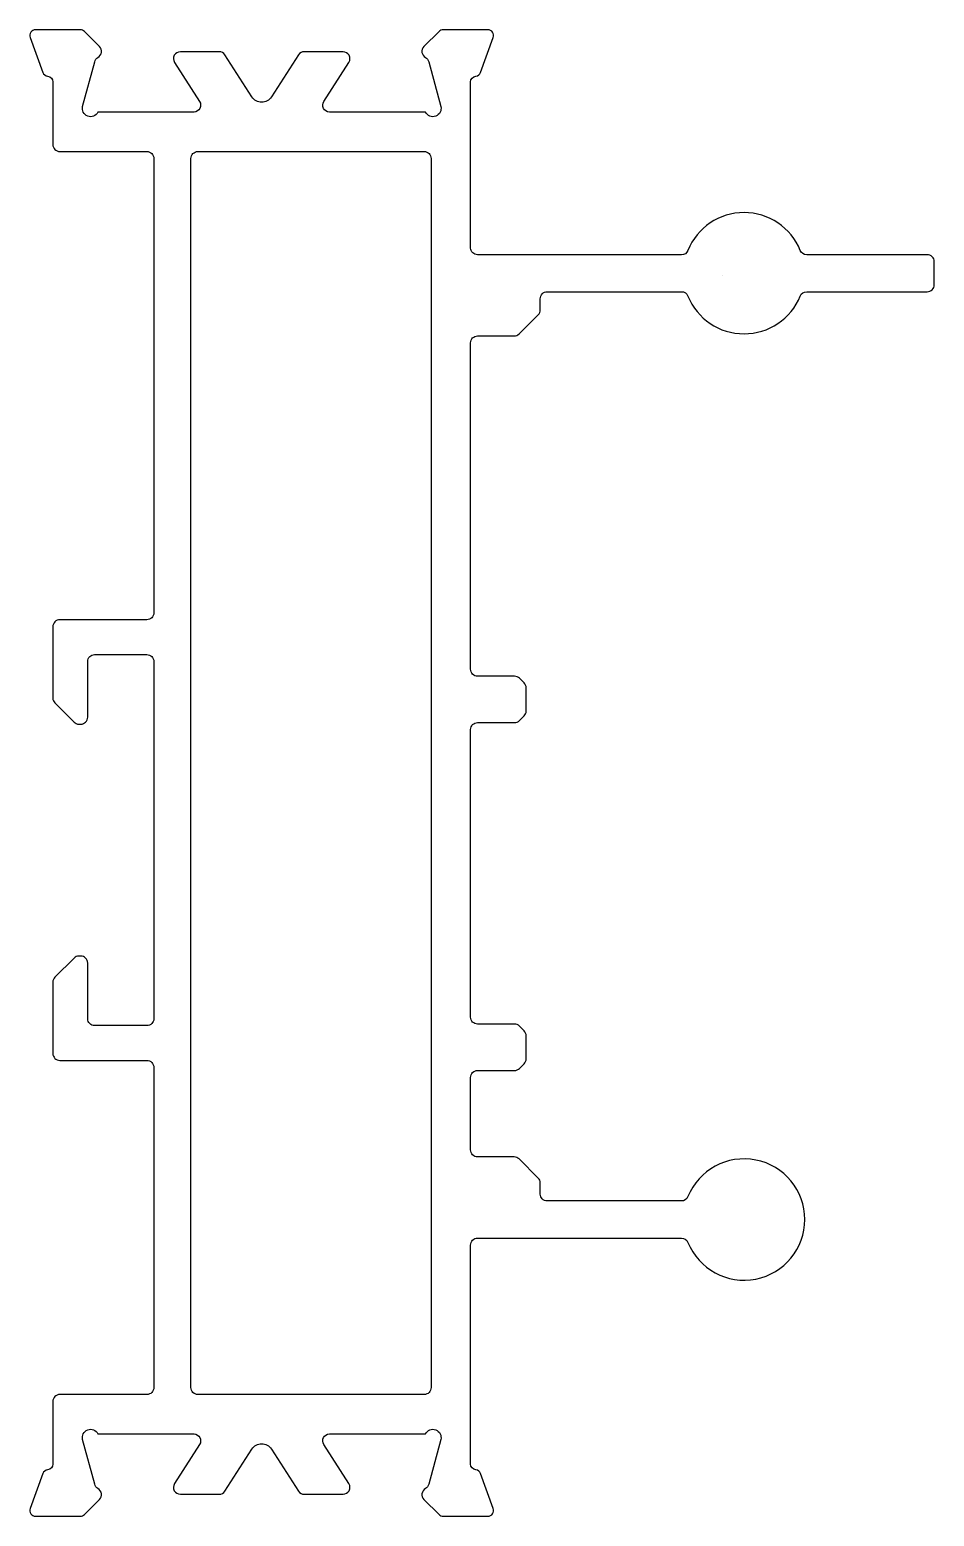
# Model space of a CAD drawing. Extents: x 345.6 to 384.6, y 664.7 to 728.8.
import ezdxf

# ---------------------------------------------------------------- set-up
doc = ezdxf.new("R2010")
doc.units = 0
doc.linetypes.add('AUSGEZOGEN', pattern=[0])
doc.layers.get('0').update_dxf_attribs({"linetype": 'CONTINUOUS'})

msp = doc.modelspace()

# ---------------------------------------------------------------- linework, layer by layer
for p, q in [((375.47, 718.152), (375.47, 718.152)), ((372.194, 717.462), (372.194, 717.462))]:
    msp.add_line(p, q)
msp.add_lwpolyline([(364.921, 676.658), (373.706, 676.658, -0.314426), (373.984, 676.471, 5.103386), (373.984, 678.445, -0.30738), (373.706, 678.258), (367.921, 678.258, -0.414214), (367.621, 678.558), (367.621, 679.034, 0.198912), (367.533, 679.246), (366.708, 680.07, 0.198912), (366.496, 680.158), (364.921, 680.158, -0.414214), (364.621, 680.458), (364.621, 683.584, -0.414214), (364.921, 683.884), (366.516, 683.884, 0.198912), (366.728, 683.972), (366.928, 684.172, 0.198912), (367.016, 684.384), (367.016, 685.384, 0.198912), (366.928, 685.596), (366.728, 685.796, 0.198912), (366.516, 685.884), (364.921, 685.884, -0.414214), (364.621, 686.184), (364.621, 698.584, -0.414214), (364.921, 698.884), (366.516, 698.884, 0.198912), (366.728, 698.972), (366.928, 699.172, 0.198912), (367.016, 699.384), (367.016, 700.384, 0.198912), (366.928, 700.596), (366.728, 700.796, 0.198912), (366.516, 700.884), (364.921, 700.884, -0.414214), (364.621, 701.184), (364.621, 715.258, -0.414214), (364.921, 715.558), (366.496, 715.558, 0.198912), (366.708, 715.646), (367.533, 716.47, 0.198912), (367.621, 716.682), (367.621, 717.162, -0.414214), (367.921, 717.462), (373.706, 717.462, -0.334886), (373.984, 717.275, 0.672313), (378.827, 717.275, -0.308534), (379.104, 717.462), (384.301, 717.462, 0.414214), (384.601, 717.762), (384.601, 718.76, 0.414214), (384.301, 719.06), (379.105, 719.06, -0.295076), (378.827, 719.247, 0.67292), (373.983, 719.247, -0.379158), (373.705, 719.06), (364.921, 719.06, -0.414214), (364.621, 719.348), (364.621, 726.509, -0.384217), (364.845, 726.758, 0.287078), (365.054, 726.921), (365.601, 728.424, 0.520567), (365.366, 728.759), (363.439, 728.759, 0.198912), (363.262, 728.686), (362.613, 728.037, 0.498784), (362.677, 727.564, -0.203621), (362.818, 727.381), (363.336, 725.45, -0.91331), (362.682, 725.209), (358.536, 725.209, -0.569007), (358.295, 725.666), (359.38, 727.353, 0.585524), (359.124, 727.809), (357.459, 727.809, 0.255082), (357.207, 727.672), (356.041, 725.859, -0.54567), (355.2, 725.859), (354.034, 727.672, 0.255082), (353.782, 727.809), (352.117, 727.809, 0.585524), (351.861, 727.353), (352.946, 725.666, -0.569007), (352.705, 725.209), (348.559, 725.209, -0.91331), (347.905, 725.45), (348.423, 727.381, -0.203621), (348.564, 727.564, 0.498784), (348.628, 728.037), (347.979, 728.686, 0.198912), (347.802, 728.759), (345.875, 728.759, 0.520567), (345.64, 728.424), (346.187, 726.921, 0.287078), (346.396, 726.758, -0.384217), (346.621, 726.509), (346.621, 723.809, 0.414214), (346.921, 723.509), (350.671, 723.509, -0.414214), (350.971, 723.209), (350.971, 703.618, -0.414214), (350.671, 703.318), (346.921, 703.318, 0.414214), (346.621, 703.018), (346.621, 699.942, 0.198912), (346.708, 699.73), (347.533, 698.906, 0.198912), (347.745, 698.818), (347.821, 698.818, 0.414214), (348.121, 699.118), (348.121, 701.518, -0.414214), (348.421, 701.818), (350.671, 701.818, -0.414214), (350.971, 701.518), (350.971, 694.318), (350.971, 693.318), (350.971, 686.118, -0.414214), (350.671, 685.818), (348.421, 685.818, -0.414214), (348.121, 686.118), (348.121, 688.518, 0.414214), (347.821, 688.818), (347.745, 688.818, 0.198912), (347.533, 688.73), (346.708, 687.906, 0.198912), (346.621, 687.694), (346.621, 684.618, 0.414214), (346.921, 684.318), (350.671, 684.318, -0.414214), (350.971, 684.018), (350.971, 670.213, -0.414214), (350.671, 669.913), (346.921, 669.913, 0.414214), (346.621, 669.613), (346.621, 666.913, -0.384217), (346.396, 666.664, 0.287078), (346.187, 666.501), (345.64, 664.999, 0.520567), (345.875, 664.663), (347.802, 664.663, 0.198912), (347.979, 664.736), (348.628, 665.385, 0.498784), (348.564, 665.858, -0.203621), (348.423, 666.041), (347.905, 667.972, -0.91331), (348.559, 668.213), (352.705, 668.213, -0.569007), (352.946, 667.757), (351.861, 666.069, 0.585524), (352.117, 665.613), (353.782, 665.613, 0.255082), (354.034, 665.751), (355.2, 667.563, -0.54567), (356.041, 667.563), (357.207, 665.751, 0.255082), (357.459, 665.613), (359.124, 665.613, 0.585524), (359.38, 666.069), (358.295, 667.757, -0.569007), (358.536, 668.213), (362.682, 668.213, -0.91331), (363.336, 667.972), (362.818, 666.041, -0.203621), (362.677, 665.858, 0.498784), (362.613, 665.385), (363.262, 664.736, 0.198912), (363.439, 664.663), (365.366, 664.663, 0.520567), (365.601, 664.999), (365.054, 666.501, 0.287078), (364.845, 666.664, -0.384217), (364.621, 666.913), (364.621, 676.358, -0.414214)], format="xyb", close=True)
at = {"linetype": 'AUSGEZOGEN'}
msp.add_lwpolyline([(362.921, 723.209), (362.921, 670.213, -0.414214), (362.621, 669.913), (352.871, 669.913, -0.414214), (352.571, 670.213), (352.571, 723.209, -0.414214), (352.871, 723.509), (362.621, 723.509, -0.414214)], format="xyb", close=True, dxfattribs=at)

doc.saveas('drawing.dxf')
